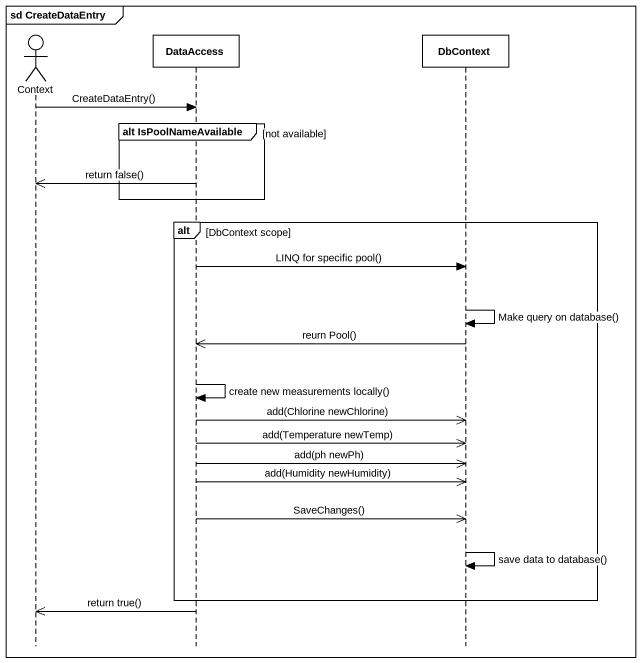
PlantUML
@startuml
mainframe sd CreateDataEntry
hide footbox
actor Context
participant DataAccess
participant DbContext

Context -> DataAccess : CreateDataEntry()
group alt IsPoolNameAvailable [not available]
  DataAccess ->> Context : return false()
end
alt DbContext scope
  DataAccess -> DbContext : LINQ for specific pool()
  DbContext -> DbContext : Make query on database()
  DbContext ->> DataAccess : reurn Pool()
  DataAccess -> DataAccess : create new measurements locally()
  DataAccess ->> DbContext : add(Chlorine newChlorine)
  DataAccess ->> DbContext : add(Temperature newTemp)
  DataAccess ->> DbContext : add(ph newPh)
  DataAccess ->> DbContext : add(Humidity newHumidity)
  DataAccess ->> DbContext : SaveChanges()
  DbContext -> DbContext : save data to database()
end
DataAccess ->> Context : return true()
@enduml
